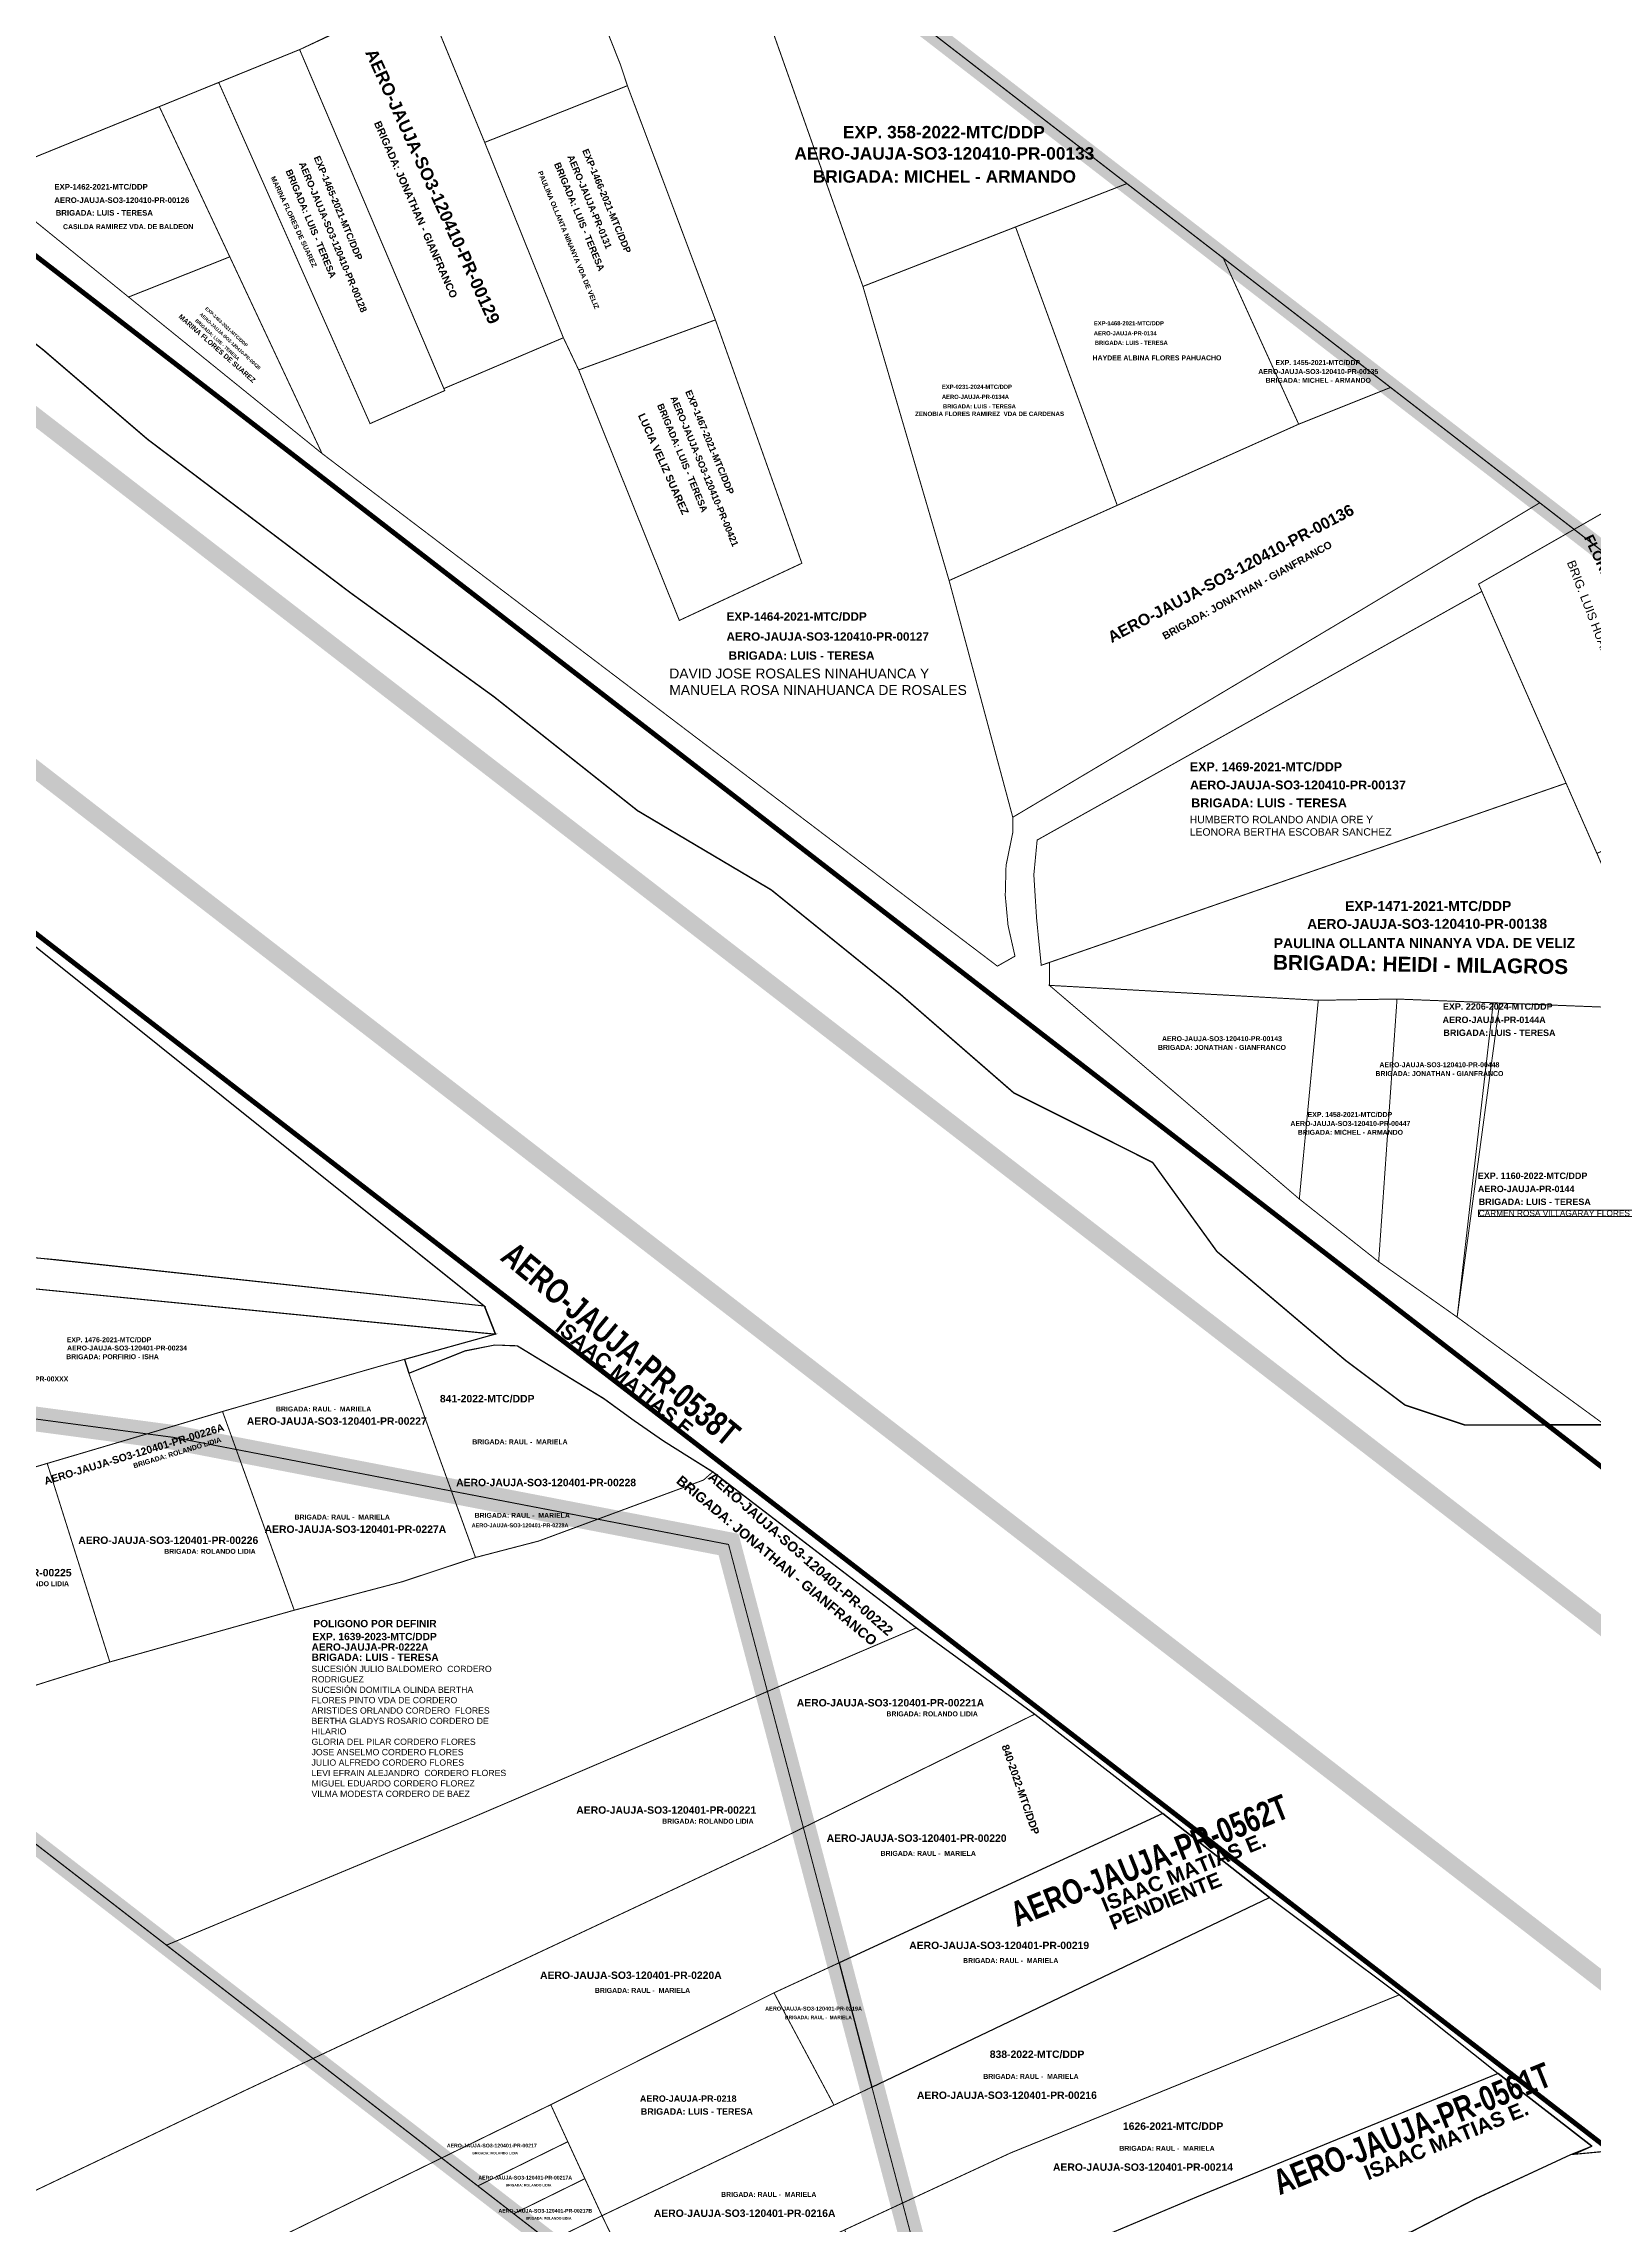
# Model space of a CAD drawing. Header units: metres. Extents: x 91 to 896469, y 125 to 17394210.
# Drawn here: x 448745.7 to 449058.6, y 8696782.9 to 8697223 of the extents above; entities that cross this region are included whole.
import ezdxf
from ezdxf.enums import TextEntityAlignment as Align

# ---------------------------------------------------------------- set-up
doc = ezdxf.new("R2010")
doc.units = ezdxf.units.M
doc.header["$MEASUREMENT"] = 0
doc.linetypes.add('DASHDOT2', pattern=[0.5, 0.25, -0.125, 0, -0.125])
for name, color, linetype, lineweight, true_color in [('AJ_BASE_SUNARP', 7, 'Continuous', 9, 0xc0fcce), ('Comunidad Campesina SUNARP', 7, 'Continuous', 9, 0xe39e00), ('PREDIO DEFINIDO ( EN PROCESO)', 7, 'Continuous', 30, 0xe0e000), ('PREDIOS NANCY B', 7, 'Continuous', 9, 0xcd8966)]:
    doc.layers.add(name, color=color, linetype=linetype, lineweight=lineweight, true_color=true_color)
for name, color, linetype in [('BASE DE DATOS JAUJA', 7, 'Continuous'), ('CODIGO', 7, 'Continuous'), ('EXPEDIENTE', 150, 'Continuous'), ('EXPEDIENTES', 5, 'Continuous'), ('ortofoto 2025', 7, 'Continuous'), ('PREDIOS CELIA E.T.', 200, 'Continuous'), ('SUJETO PASIVO', 4, 'Continuous')]:
    doc.layers.add(name, color=color, linetype=linetype)
for name, color, linetype, lineweight in [('CBC-INTEREST-JAUJA', 150, 'Continuous', 30), ('PMD 2024', 1, 'Continuous', 5), ('PREDIO ADQUIRIDO ( CON RM)', 3, 'Continuous', 30)]:
    doc.layers.add(name, color=color, linetype=linetype, lineweight=lineweight)
doc.styles.add('SANSSERIFBOLD', font='sasb____.pfb')
doc.styles.get("Standard").update_dxf_attribs({"font": 'arial.ttf'})

msp = doc.modelspace()

# ---------------------------------------------------------------- linework, layer by layer
at = {"color": 4, "linetype": 'DASHDOT2', "ltscale": 50}
msp.add_lwpolyline([(448383.74, 8697458.74), (448616.42, 8697278.9), (449049.33, 8696944.23), (449199.74, 8696827.82), (449241.48, 8696795.63), (449336.41, 8696722.26), (449417.35, 8696659.7), (449601.54, 8696517.35), (449638.34, 8696488.83), (449574.28, 8696405.79), (449572.18, 8696403.29), (449568.48, 8696405.71), (449391.99, 8696542.95), (449322.3, 8696596.67), (449255.67, 8696648.15), (449207, 8696685.63), (449062.1, 8696797.73), (448715.69, 8697065.38), (448715.69, 8697065.38), (448715.69, 8697065.38), (448715.69, 8697065.38), (448619.39, 8697139.07), (448573.83, 8697174.38), (448521.7, 8697214.96)], dxfattribs=at)
at = {"color": 30, "lineweight": 0, "const_width": 5}
msp.add_lwpolyline([(445954.14, 8695540.14), (446226.35, 8696553.13), (446260.12, 8696690.92), (446353.33, 8696744.96), (446491.12, 8696769.27), (446615.4, 8696804.4), (446647.83, 8696813.01), (446368.19, 8697143.3), (447401.14, 8697256.26), (447507.41, 8697243.65), (447682.13, 8697175.21), (448310.74, 8696905.03), (448335.51, 8696894.44), (448692.15, 8696945.78), (448731.32, 8696947.13), (448771.85, 8696941.73), (448883.97, 8696920.11), (449096.07, 8696117.68)], dxfattribs=at)
at = {"color": 6}
msp.add_lwpolyline([(449063.6, 8696944.23), (449049.33, 8696944.23), (449049.33, 8696944.23), (449199.74, 8696827.82)], dxfattribs=at)
at = {"layer": 'AJ_BASE_SUNARP', "color": 1, "ltscale": 15, "const_width": 3.5}
msp.add_lwpolyline([(447815.43, 8697794.15), (447835.61, 8697807.17), (447844.59, 8697812.97), (447866.46, 8697827.08), (448248.57, 8697530.27), (449605.93, 8696482.47), (449575.02, 8696440.75), (449572, 8696436.67), (448558.87, 8697219.65), (448363.27, 8697370.8)], close=True, dxfattribs=at)
at = {"layer": 'CBC-INTEREST-JAUJA', "color": 150}
for points in [[(448715.69, 8697065.38), (448716.24, 8697063.04), (448834.71, 8696968.23), (448836.88, 8696962.57), (448818.52, 8696957.47), (448819.41, 8696954.67), (448830.77, 8696959.21), (448836.79, 8696960.37), (448841.35, 8696960.22), (448858.81, 8696949.59), (448864.9, 8696945.14), (448870.81, 8696941.03), (448880.82, 8696934.79), (448921.95, 8696903.29), (448945.8, 8696885.85), (448971.66, 8696865.81), (448993.22, 8696848.82), (449019.46, 8696829.22), (449039.4, 8696813.33), (449058.31, 8696798.68), (449054.73, 8696797.03), (449062.1, 8696797.73), (448715.69, 8697065.38)], [(448971.66, 8696865.81), (448906.29, 8696835.67), (448912.92, 8696810.58), (448993.22, 8696848.82)], [(449006.54, 8696774.66), (449021.5, 8696781.35), (449021.5, 8696781.3), (449021.52, 8696781.24), (449034.91, 8696788.11), (449054.06, 8696796.97), (449058.31, 8696798.68), (449039.4, 8696813.33), (448978.46, 8696788.37), (448924.76, 8696765.79), (448924.79, 8696765.68), (448931.87, 8696738.91), (448938.25, 8696742.32), (448960.88, 8696752.58), (448981.58, 8696762.84)]]:
    msp.add_lwpolyline(points, close=True, dxfattribs=at)
for points in [[(448732.37, 8696972.84), (448836.88, 8696962.57), (448834.71, 8696968.23), (448748.13, 8696977.54), (448734.5, 8696978.75)], [(449039.4, 8696813.33), (448978.46, 8696788.37), (448924.76, 8696765.79), (448924.76, 8696765.79), (448931.87, 8696738.91), (448938.25, 8696742.32), (448960.88, 8696752.58), (448981.58, 8696762.84), (449006.54, 8696774.66), (449021.5, 8696781.35), (449021.5, 8696781.3), (449021.52, 8696781.24), (449034.91, 8696788.11), (449054.06, 8696796.97), (449054.73, 8696797.03), (449058.31, 8696798.68), (449039.4, 8696813.33)]]:
    msp.add_lwpolyline(points, dxfattribs=at)
at = {"layer": 'Comunidad Campesina SUNARP', "color": 242, "const_width": 0.3}
msp.add_lwpolyline([(449328.6, 8696898.23), (449290.6, 8696877.23), (449258.6, 8696886.23), (449214.6, 8696899.23), (449171.6, 8696910.23), (449127.6, 8696922.23), (449090.6, 8696932.23), (449063.6, 8696944.23), (449032.6, 8696944.23), (449020.6, 8696948.23), (449008.6, 8696957.23), (448982.6, 8696979.23), (448969.6, 8696997.23), (448941.6, 8697011.23), (448918.6, 8697031.23), (448892.6, 8697052.23), (448865.6, 8697068.22), (448836.6, 8697091.22), (448807.6, 8697112.22), (448766.6, 8697143.22), (448745.6, 8697161.22), (448713.6, 8697186.22), (448680.6, 8697211.22), (448649.6, 8697236.22)], dxfattribs=at)
at = {"layer": 'ortofoto 2025', "color": 30, "const_width": 1}
msp.add_lwpolyline([(448383.74, 8697458.74), (448616.42, 8697278.9), (449049.33, 8696944.23), (449199.74, 8696827.82), (449241.48, 8696795.63), (449336.41, 8696722.26), (449417.35, 8696659.7), (449601.54, 8696517.35), (449638.34, 8696488.83), (449574.28, 8696405.79), (449572.18, 8696403.29), (449568.48, 8696405.71), (449391.99, 8696542.95), (449322.3, 8696596.67), (449255.67, 8696648.15), (449207, 8696685.63), (449062.1, 8696797.73), (448715.69, 8697065.38), (448619.39, 8697139.07), (448573.83, 8697174.38), (448521.7, 8697214.96)], dxfattribs=at)
at = {"layer": 'PMD 2024', "color": 4, "linetype": 'Continuous', "lineweight": 35, "ltscale": 20, "const_width": 0.25}
msp.add_lwpolyline([(446623.18, 8698528.1), (446620.36, 8698536.51), (446610.4, 8698557.69), (446651.66, 8698611.07), (446576.59, 8698669.1), (446689.93, 8698815.74), (446740.57, 8698776.6), (446806.82, 8698862.32), (449771.2, 8696571.26), (449775.99, 8696557.79), (449674.35, 8696425.76), (449839.54, 8696298.09), (449196.34, 8696510.01), (448340.95, 8697171.27), (448216.44, 8697007.84), (447797.34, 8697331.75), (447784.54, 8697358.86), (447883.43, 8697486.8), (447076.22, 8698110.71), (446956.09, 8698218.6), (446730.51, 8698426.22), (446623.18, 8698528.1)], dxfattribs=at)
at = {"layer": 'PREDIO ADQUIRIDO ( CON RM)', "lineweight": 0, "const_width": 0.2}
for points in [[(448795.47, 8697297.63), (448822.57, 8697233.79), (448822.17, 8697233.6), (448834.73, 8697203.11), (448863.55, 8697214.55), (448862.13, 8697218.83), (448830.74, 8697298.11), (448825.97, 8697310.15), (448818.89, 8697307.26), (448805.16, 8697301.67), (448795.47, 8697297.63)], [(448686.39, 8697250.47), (448696.07, 8697224.49), (448733.29, 8697195.82), (448797.48, 8697221.89), (448822.57, 8697233.79), (448795.47, 8697297.63), (448763.72, 8697284.29), (448756.64, 8697281.53), (448721.55, 8697265.77), (448686.39, 8697250.47)], [(448886.74, 8697242.92), (448911.11, 8697174.04), (448928.51, 8697114.67), (448941.37, 8697066.89), (448941.37, 8697066.89), (448941.35, 8697063.71), (448940.01, 8697057.16), (448939.85, 8697051.11), (448940.41, 8697045.05), (448941.81, 8697038.85), (448938.26, 8697036.84), (448801.88, 8697140.32), (448801.88, 8697140.32), (448769.03, 8697210.33), (448781.02, 8697215.21), (448811.58, 8697146.35), (448826.66, 8697153.01), (448826.48, 8697153.42), (448850.62, 8697163.68), (448853.71, 8697157.18), (448874.03, 8697106.62), (448874.03, 8697106.62), (448898.78, 8697118.16), (448881.32, 8697167.28), (448863.55, 8697214.55), (448862.13, 8697218.83), (448857.24, 8697231.19)], [(448668.64, 8697238.53), (449049.33, 8696944.23), (449060.95, 8696944.23), (449031.1, 8696966), (449015.25, 8696977.18), (448999.23, 8696989.84), (448948.77, 8697032.96), (448948.77, 8697037.59), (448947.11, 8697037.01), (448946.18, 8697046.39), (448945.62, 8697055.27), (448946.29, 8697062.29), (449036.08, 8697112.48), (449035.43, 8697113.96), (449054.72, 8697125), (449047.78, 8697130.36), (449012.87, 8697109.42), (448941.37, 8697066.89), (448941.35, 8697063.71), (448940.01, 8697057.16), (448939.85, 8697051.11), (448940.41, 8697045.05), (448941.81, 8697038.85), (448938.26, 8697036.84), (448801.88, 8697140.32), (448762.82, 8697171.9), (448733.29, 8697195.82)], [(448712.55, 8696973.68), (448720.44, 8696946.75), (448731.32, 8696947.13), (448766.55, 8696942.43), (448782.38, 8696947.12), (448813.18, 8696955.99), (448836.88, 8696962.57), (448732.37, 8696972.84), (448712.55, 8696973.68)], [(448919.11, 8696787.18), (448919.11, 8696787.18), (448924.76, 8696765.79), (448978.46, 8696788.37), (449039.4, 8696813.33), (449019.46, 8696829.22), (448940.9, 8696797.28), (448919.11, 8696787.18)]]:
    msp.add_lwpolyline(points, dxfattribs=at)
for points in [[(448880.93, 8697259.31), (448964.41, 8697194.8), (448911.11, 8697174.04)], [(448797.36, 8697221.84), (448822.26, 8697233.4), (448834.82, 8697202.89), (448850.62, 8697163.68), (448826.48, 8697153.42)], [(448781.02, 8697215.21), (448781.02, 8697215.21), (448781.02, 8697215.21), (448797.36, 8697221.84), (448826.66, 8697153.01), (448811.58, 8697146.35)], [(448834.73, 8697203.11), (448863.55, 8697214.55), (448881.32, 8697167.28), (448853.71, 8697157.18), (448850.62, 8697163.68), (448834.73, 8697203.11)], [(448733.29, 8697195.82), (448769.03, 8697210.33), (448783.26, 8697180.01), (448762.82, 8697171.9)], [(448983.87, 8697179.76), (448964.41, 8697194.8), (448941.93, 8697186.04), (448962.46, 8697129.85), (448999.1, 8697146.23)], [(448941.93, 8697186.04), (448911.11, 8697174.04), (448928.51, 8697114.67), (448962.46, 8697129.85)], [(448983.87, 8697179.76), (449017.65, 8697153.65), (448999.1, 8697146.23)], [(448853.71, 8697157.18), (448881.32, 8697167.28), (448898.78, 8697118.16), (448874.03, 8697106.62)], [(448928.51, 8697114.67), (448941.37, 8697066.89), (449012.87, 8697109.42), (449047.78, 8697130.36), (449017.65, 8697153.65), (448999.1, 8697146.23)], [(449035.43, 8697113.96), (449078.68, 8697138.71), (449116.96, 8697084.93), (449059.32, 8697059.6)], [(448946.29, 8697062.29), (449036.08, 8697112.48), (449053.09, 8697073.77), (448947.11, 8697037.01), (448946.18, 8697046.39), (448945.62, 8697055.27)], [(448948.77, 8697037.59), (449053.09, 8697073.77), (449070.54, 8697034.07), (449073.18, 8697028.08), (449018.96, 8697030.2), (449003.06, 8697029.95), (448948.77, 8697032.96)], [(448716.24, 8697063.04), (448834.71, 8696968.23), (448732.95, 8696979.17)], [(448716.24, 8697063.04), (448834.71, 8696968.23), (448732.95, 8696979.17)], [(448948.77, 8697032.96), (449003.06, 8697029.95), (449003.06, 8697029.95), (448999.23, 8696989.84), (448948.77, 8697032.96)], [(449003.06, 8697029.95), (449018.96, 8697030.2), (449015.25, 8696977.18), (448999.23, 8696989.84)], [(449031.1, 8696966), (449015.25, 8696977.18), (449018.96, 8697030.2), (449038.39, 8697029.44), (449031.1, 8696966)], [(449039.68, 8697029.39), (449038.39, 8697029.44), (449031.1, 8696966)], [(449038.39, 8697029.44), (449039.68, 8697029.39), (449031.1, 8696966)], [(449039.68, 8697029.39), (449073.18, 8697028.08), (449064.51, 8696973), (449060.95, 8696944.23), (449031.1, 8696966)], [(449035.44, 8696987.57), (449066.8, 8696987.57), (449073.18, 8697028.08), (449100.82, 8697023.22), (449117.86, 8697020.31), (449119.18, 8697020.09), (449098.85, 8696930), (449097.55, 8696930.35), (449090.6, 8696932.23), (449063.6, 8696944.23), (449060.95, 8696944.23), (449064.51, 8696973), (449066.61, 8696986.33), (449035.44, 8696986.33)], [(448819.41, 8696954.67), (448818.52, 8696957.47), (448813.18, 8696955.99), (448782.38, 8696947.12), (448781.79, 8696946.94), (448796.27, 8696906.84), (448818.09, 8696912.59), (448832.87, 8696917.48)], [(448819.41, 8696954.67), (448818.52, 8696957.47), (448813.18, 8696955.99), (448782.38, 8696947.12), (448781.79, 8696946.94), (448784.56, 8696939.28), (448828.01, 8696930.9)], [(448841.35, 8696960.22), (448836.79, 8696960.37), (448830.77, 8696959.21), (448819.41, 8696954.67), (448832.87, 8696917.48), (448845.64, 8696920.8), (448878.92, 8696933.11), (448880.82, 8696934.79), (448870.81, 8696941.03), (448864.9, 8696945.14), (448858.81, 8696949.59)], [(448864.9, 8696945.14), (448858.81, 8696949.59), (448841.35, 8696960.22), (448836.79, 8696960.37), (448830.77, 8696959.21), (448819.41, 8696954.67), (448828.01, 8696930.9), (448857.55, 8696925.21), (448878.92, 8696933.11), (448880.82, 8696934.79), (448870.81, 8696941.03)], [(448766.55, 8696942.43), (448731.32, 8696947.13), (448720.44, 8696946.75), (448725.28, 8696930.22)], [(448766.55, 8696942.43), (448771.85, 8696941.73), (448784.56, 8696939.28), (448781.79, 8696946.94)], [(448746.39, 8696936.47), (448759.03, 8696896.39), (448796.27, 8696906.84), (448784.56, 8696939.28), (448771.85, 8696941.73), (448766.55, 8696942.43)], [(448746.39, 8696936.47), (448759.03, 8696896.39), (448796.27, 8696906.84), (448784.56, 8696939.28), (448771.85, 8696941.73), (448766.55, 8696942.43)], [(448828.01, 8696930.9), (448784.56, 8696939.28), (448796.27, 8696906.84), (448818.09, 8696912.59), (448832.87, 8696917.48)], [(448712.8, 8696927.27), (448726.15, 8696886.07), (448759.03, 8696896.39), (448746.39, 8696936.47), (448725.28, 8696930.22)], [(448921.95, 8696903.29), (448902.84, 8696917.92), (448880.82, 8696934.79), (448878.92, 8696933.11), (448857.55, 8696925.21), (448883.97, 8696920.11), (448891.82, 8696890.43)], [(448845.64, 8696920.8), (448857.55, 8696925.21), (448828.01, 8696930.9), (448832.87, 8696917.48)], [(448831.14, 8696864.52), (448891.82, 8696890.43), (448883.97, 8696920.11), (448857.55, 8696925.21), (448845.64, 8696920.8), (448832.87, 8696917.48), (448818.09, 8696912.59), (448796.27, 8696906.84), (448759.03, 8696896.39), (448726.15, 8696886.07), (448714.58, 8696882.43), (448770.47, 8696839.23)], [(448891.82, 8696890.43), (448899.08, 8696862.96), (448945.8, 8696885.85), (448921.95, 8696903.29)], [(448770.47, 8696839.23), (448800.07, 8696816.35), (448891.63, 8696859.3), (448899.08, 8696862.96), (448891.82, 8696890.43), (448831.14, 8696864.52)], [(448679.63, 8696759), (448786.48, 8696809.97), (448891.63, 8696859.3), (448945.8, 8696885.85), (448971.66, 8696865.81), (448893.15, 8696829.61), (448848.07, 8696807.03), (448714.32, 8696741.71)], [(448971.66, 8696865.81), (448945.8, 8696885.85), (448899.08, 8696862.96), (448906.29, 8696835.67)], [(448893.15, 8696829.61), (448906.29, 8696835.67), (448899.08, 8696862.96), (448891.63, 8696859.3), (448800.07, 8696816.35), (448826.04, 8696796.27), (448848.07, 8696807.03)], [(449019.46, 8696829.22), (448993.22, 8696848.82), (448912.92, 8696810.58), (448919.11, 8696787.18), (448940.9, 8696797.28)], [(448906.29, 8696835.67), (448893.15, 8696829.61), (448905.26, 8696806.93), (448912.92, 8696810.58)], [(448848.07, 8696807.03), (448893.15, 8696829.61), (448905.26, 8696806.93), (448858.41, 8696784.62), (448854.96, 8696792.09), (448851.51, 8696799.56)], [(448826.04, 8696796.27), (448833.34, 8696790.63), (448851.51, 8696799.56), (448848.07, 8696807.03)], [(448912.92, 8696810.58), (448906.37, 8696807.46), (448858.41, 8696784.62), (448868.8, 8696763.29), (448907.43, 8696781.77), (448919.11, 8696787.18)], [(448833.34, 8696790.63), (448840.59, 8696785.03), (448854.96, 8696792.09), (448851.51, 8696799.56)], [(449021.52, 8696781.24), (449034.91, 8696788.11), (449054.06, 8696796.97), (449063.9, 8696797.91), (449069.33, 8696796.82), (449073.12, 8696794.41), (449096.61, 8696775.98), (449109.32, 8696765.64), (449089.55, 8696756.7), (449068.78, 8696747.6), (449046.72, 8696737.27), (449043.05, 8696736.25), (449037.15, 8696749.7), (449028.7, 8696765.95)], [(448858.41, 8696784.62), (448854.96, 8696792.09), (448840.59, 8696785.03), (448847.83, 8696779.42)], [(448858.41, 8696784.62), (448847.83, 8696779.42), (448868.74, 8696763.26), (448868.8, 8696763.29)], [(448907.43, 8696781.77), (448919.11, 8696787.18), (448924.79, 8696765.68), (448914.77, 8696761.44)]]:
    msp.add_lwpolyline(points, close=True, dxfattribs=at)
at = {"layer": 'PREDIO ADQUIRIDO ( CON RM)', "lineweight": 0, "const_width": 0.2, "elevation": 5}
msp.add_lwpolyline([(448762.82, 8697171.9), (448783.26, 8697180.01), (448801.88, 8697140.32)], close=True, dxfattribs=at)
at = {"layer": 'PREDIO DEFINIDO ( EN PROCESO)', "lineweight": 0, "const_width": 4}
msp.add_lwpolyline([(448365.95, 8697151.95), (449196.34, 8696510.01), (449839.54, 8696298.09), (449674.35, 8696425.76), (449775.99, 8696557.79), (449771.2, 8696571.26), (446806.82, 8698862.32)], dxfattribs=at)

# ---------------------------------------------------------------- texts
at = {"layer": 'BASE DE DATOS JAUJA', "color": 1, "lineweight": 20, "insert": (448960.25, 8697104.06), "char_height": 2.3, "width": 21.2173, "attachment_point": 1, "rotation": 28, "style": 'SANSSERIFBOLD'}
msp.add_mtext('AERO-JAUJA-SO3-120410-PR-00136', dxfattribs=at)
at = {"layer": 'CBC-INTEREST-JAUJA', "style": 'SANSSERIFBOLD', "width": 0.75}
for s, rotation, p in [('AERO-JAUJA-PR-0538T', 320.3469, (448837.65, 8696977.7)), ('AERO-JAUJA-PR-0562T', 21.9674, (448942.21, 8696842.85)), ('AERO-JAUJA-PR-0561T', 21.9674, (448995.24, 8696788.74))]:
    msp.add_text(s, height=5, rotation=rotation, dxfattribs=at).set_placement(p)
at = {"layer": 'CBC-INTEREST-JAUJA', "style": 'SANSSERIFBOLD'}
for s, rotation, p in [('ISAAC MATIAS E. ', 320.6696, (448848.77, 8696963.42)), ('ISAAC MATIAS E. ', 22.2901, (448960.06, 8696845.84)), ('PENDIENTE', 22.2901, (448961.66, 8696842.22)), ('ISAAC MATIAS E. ', 22.2901, (449013.08, 8696791.73))]:
    msp.add_text(s, height=3, rotation=rotation, dxfattribs=at).set_placement(p)
at = {"layer": 'CODIGO', "color": 1, "lineweight": 20, "style": 'SANSSERIFBOLD'}
msp.add_text('AERO-JAUJA-SO3-120410-PR-00129', height=2.5, rotation=294.4936, dxfattribs=at).set_placement((448823.1, 8697193.72), align=Align.CENTER)
at = {"layer": 'CODIGO', "color": 6, "linetype": 'Continuous', "lineweight": 20, "style": 'SANSSERIFBOLD'}
for s, height, rotation, p in [('BRIGADA: JONATHAN - GIANFRANCO', 1.5, 293.6919, (448820.12, 8697189.26)), ('BRIGADA: JONATHAN - GIANFRANCO', 1.5, 28.9797, (448989.05, 8697112.07)), ('BRIGADA: HEIDI - MILAGROS', 3, 359.1283, (449023.69, 8697035.68)), ('BRIGADA: JONATHAN - GIANFRANCO', 2, 320.1016, (448893.08, 8696916.1))]:
    msp.add_text(s, height=height, rotation=rotation, dxfattribs=at).set_placement(p, align=Align.CENTER)
at = {"layer": 'CODIGO', "lineweight": 20, "style": 'SANSSERIFBOLD'}
for s, height, rotation, p in [('AERO-JAUJA-SO3-120410-PR-00128', 1.35, 292.6311, (448797.19, 8697198.83)), ('AERO-JAUJA-PR-0131', 1.35, 292.6311, (448851.4, 8697200.24)), ('AERO-JAUJA-SO3-120410-PR-00420', 0.675, 317.1491, (448777.11, 8697168.3)), ('AERO-JAUJA-SO3-120410-PR-00421', 1.35, 292.6311, (448872.21, 8697151.56))]:
    msp.add_text(s, height=height, rotation=rotation, dxfattribs=at).set_placement(p)
at = {"layer": 'CODIGO', "color": 6, "linetype": 'Continuous', "lineweight": 20, "style": 'SANSSERIFBOLD'}
for height, rotation, p in [(1.35, 292.6311, (448848.7, 8697198.74)), (1.35, 292.6311, (448794.49, 8697197.33)), (0.675, 317.1491, (448776.19, 8697167.05)), (1.35, 292.6311, (448869.51, 8697150.06))]:
    msp.add_text('BRIGADA: LUIS - TERESA', height=height, rotation=rotation, dxfattribs=at).set_placement(p)
at = {"layer": 'CODIGO', "color": 1, "lineweight": 0, "style": 'SANSSERIFBOLD'}
for s, height, p in [('AERO-JAUJA-SO3-120410-PR-00133', 2.5, (448927.55, 8697199.64)), ('AERO-JAUJA-SO3-120410-PR-00135', 1, (449003.05, 8697156.36)), ('AERO-JAUJA-SO3-120410-PR-00143', 1, (448983.61, 8697021.7)), ('AERO-JAUJA-SO3-120410-PR-00448', 1, (449027.52, 8697016.44)), ('AERO-JAUJA-SO3-120410-PR-00447', 1, (449009.54, 8697004.58))]:
    msp.add_text(s, height=height, dxfattribs=at).set_placement(p, align=Align.CENTER)
at = {"layer": 'CODIGO', "color": 6, "linetype": 'Continuous', "lineweight": 0, "style": 'SANSSERIFBOLD'}
for s, height, p in [('BRIGADA: MICHEL - ARMANDO', 2.5, (448927.55, 8697194.98)), ('BRIGADA: MICHEL - ARMANDO', 1, (449003.05, 8697154.58)), ('BRIGADA: JONATHAN - GIANFRANCO', 1, (448983.61, 8697019.93)), ('BRIGADA: JONATHAN - GIANFRANCO', 1, (449027.52, 8697014.66)), ('BRIGADA: MICHEL - ARMANDO', 1, (449009.54, 8697002.8)), ('BRIGADA: RAUL -  MARIELA', 1, (448802.2, 8696946.95)), ('BRIGADA: RAUL -  MARIELA', 1, (448841.85, 8696940.32)), ('BRIGADA: RAUL -  MARIELA', 1, (448805.96, 8696925.13)), ('BRIGADA: RAUL -  MARIELA', 1, (448842.31, 8696925.49)), ('BRIGADA: ROLANDO LIDIA', 1, (448779.25, 8696918.22)), ('BRIGADA: ROLANDO LIDIA', 1, (448741.55, 8696911.68)), ('BRIGADA: ROLANDO LIDIA', 1, (448925.08, 8696885.42)), ('BRIGADA: ROLANDO LIDIA', 1, (448879.8, 8696863.75)), ('BRIGADA: RAUL -  MARIELA', 1, (448924.29, 8696857.26)), ('BRIGADA: RAUL -  MARIELA', 1, (448940.95, 8696835.62)), ('BRIGADA: RAUL -  MARIELA', 1, (448866.59, 8696829.59)), ('BRIGADA: RAUL -  MARIELA', 0.7, (448902.12, 8696824.29)), ('BRIGADA: RAUL -  MARIELA', 1, (448945.04, 8696812.23)), ('BRIGADA: RAUL -  MARIELA', 1, (448972.51, 8696797.72)), ('BRIGADA: ROLANDO LIDIA', 0.5, (448836.84, 8696797)), ('BRIGADA: ROLANDO LIDIA', 0.5, (448843.58, 8696790.53)), ('BRIGADA: RAUL -  MARIELA', 1, (448892.08, 8696788.41)), ('BRIGADA: ROLANDO LIDIA', 0.5, (448847.64, 8696783.84))]:
    msp.add_text(s, height=height, dxfattribs=at).set_placement(p, align=Align.CENTER)
at = {"layer": 'CODIGO', "lineweight": 20, "style": 'SANSSERIFBOLD'}
for s, height, p in [('AERO-JAUJA-SO3-120410-PR-00126', 1.125, (448747.82, 8697190.89)), ('AERO-JAUJA-PR-0134', 0.8437, (448957.72, 8697164.16)), ('AERO-JAUJA-PR-0134A', 0.8437, (448927.05, 8697151.33)), ('AERO-JAUJA-SO3-120410-PR-00127', 1.6875, (448883.56, 8697102.53)), ('AERO-JAUJA-SO3-120410-PR-00137', 1.8, (448977.15, 8697072.51)), ('AERO-JAUJA-PR-0144A', 1.296, (449028.16, 8697025.35)), ('AERO-JAUJA-PR-0144', 1.296, (449035.28, 8696991.23)), ('AERO-JAUJA-SO3-120401-PR-00234', 1, (448750.4, 8696959.26)), ('AERO-JAUJA-PR-0222A', 1.47, (448799.76, 8696898.67)), ('AERO-JAUJA-PR-0218', 1.296, (448866.07, 8696807.61))]:
    msp.add_text(s, height=height, dxfattribs=at).set_placement(p)
at = {"layer": 'CODIGO', "color": 6, "linetype": 'Continuous', "lineweight": 20, "style": 'SANSSERIFBOLD'}
for s, height, p in [('BRIGADA: LUIS - TERESA', 1.125, (448748.1, 8697188.33)), ('BRIGADA: LUIS - TERESA', 0.8437, (448957.93, 8697162.24)), ('BRIGADA: LUIS - TERESA', 0.8437, (448927.26, 8697149.41)), ('BRIGADA: LUIS - TERESA', 1.6875, (448883.99, 8697098.69)), ('BRIGADA: LUIS - TERESA', 1.8, (448977.4, 8697068.89)), ('BRIGADA: LUIS - TERESA', 1.296, (449028.33, 8697022.75)), ('BRIGADA: LUIS - TERESA', 1.296, (449035.46, 8696988.63)), ('BRIGADA: PORFIRIO - ISHA', 1, (448750.22, 8696957.51)), ('BRIGADA: LUIS - TERESA', 1.47, (448799.77, 8696896.6)), ('BRIGADA: LUIS - TERESA', 1.296, (448866.25, 8696805.01))]:
    msp.add_text(s, height=height, dxfattribs=at).set_placement(p)
at = {"layer": 'CODIGO', "color": 1, "lineweight": 20, "style": 'SANSSERIFBOLD'}
msp.add_text('AERO-JAUJA-SO3-120401-PR-00XXX', height=1, dxfattribs=at).set_placement((448725.96, 8696953.03))
at = {"layer": 'CODIGO', "color": 1, "linetype": 'Continuous', "lineweight": 0, "style": 'SANSSERIFBOLD'}
msp.add_text('AERO-JAUJA-SO3-120401-PR-00226A', height=1.5, rotation=16.8382, dxfattribs=at).set_placement((448764.15, 8696937.63), align=Align.CENTER)
for s, height, p in [('AERO-JAUJA-SO3-120401-PR-00227', 1.5, (448804.86, 8696944.26)), ('AERO-JAUJA-SO3-120401-PR-00228', 1.5, (448847.13, 8696931.86)), ('AERO-JAUJA-SO3-120401-PR-00226', 1.5, (448770.84, 8696920.21)), ('AERO-JAUJA-SO3-120401-PR-0227A', 1.5, (448808.62, 8696922.44)), ('AERO-JAUJA-SO3-120401-PR-0228A', 0.8, (448841.87, 8696923.57)), ('AERO-JAUJA-SO3-120401-PR-00225', 1.5, (448733.14, 8696913.67)), ('AERO-JAUJA-SO3-120401-PR-00221A', 1.5, (448916.67, 8696887.41)), ('AERO-JAUJA-SO3-120401-PR-00221', 1.5, (448871.39, 8696865.75)), ('AERO-JAUJA-SO3-120401-PR-00220', 1.5, (448921.95, 8696860.08)), ('AERO-JAUJA-SO3-120401-PR-00219', 1.5, (448938.62, 8696838.44)), ('AERO-JAUJA-SO3-120401-PR-0220A', 1.5, (448864.25, 8696832.41)), ('AERO-JAUJA-SO3-120401-PR-0219A', 0.8, (448901.14, 8696826.02)), ('AERO-JAUJA-SO3-120401-PR-00216', 1.5, (448940.18, 8696808.19)), ('AERO-JAUJA-SO3-120401-PR-00217', 0.75, (448836.17, 8696798.4)), ('AERO-JAUJA-SO3-120401-PR-00214', 1.5, (448967.65, 8696793.68)), ('AERO-JAUJA-SO3-120401-PR-00217A', 0.75, (448842.91, 8696791.92)), ('AERO-JAUJA-SO3-120401-PR-00217B', 0.75, (448846.97, 8696785.24)), ('AERO-JAUJA-SO3-120401-PR-0216A', 1.5, (448887.22, 8696784.37))]:
    msp.add_text(s, height=height, dxfattribs=at).set_placement(p, align=Align.CENTER)
at = {"layer": 'CODIGO', "color": 6, "linetype": 'Continuous', "lineweight": 0, "style": 'SANSSERIFBOLD'}
msp.add_text('BRIGADA: ROLANDO LIDIA', height=1, rotation=16.8382, dxfattribs=at).set_placement((448772.78, 8696938.16), align=Align.CENTER)
at = {"layer": 'CODIGO', "color": 1, "lineweight": 20, "style": 'SANSSERIFBOLD'}
msp.add_text('AERO-JAUJA-SO3-120401-PR-00222', height=2, rotation=318.7751, dxfattribs=at).set_placement((448879.68, 8696933.45))
at = {"layer": 'EXPEDIENTE', "lineweight": 0, "style": 'SANSSERIFBOLD'}
for s, height, p in [('EXP. 358-2022-MTC/DDP', 2.5, (448927.45, 8697203.93)), ('EXP. 1455-2021-MTC/DDP', 1, (449002.95, 8697158.17)), ('EXP. 1458-2021-MTC/DDP', 1, (449009.44, 8697006.39))]:
    msp.add_text(s, height=height, dxfattribs=at).set_placement(p, align=Align.CENTER)
at = {"layer": 'EXPEDIENTE', "color": 3, "linetype": 'Continuous', "lineweight": 20, "style": 'SANSSERIFBOLD'}
for s, height, rotation, p in [('EXP-1465-2021-MTC/DDP', 1.35, 292.6311, (448800.18, 8697200.06)), ('EXP-1466-2021-MTC/DDP', 1.35, 292.6311, (448854.39, 8697201.47)), ('EXP-1463-2021-MTC/DDP', 0.675, 317.1491, (448778.21, 8697169.47)), ('EXP-1467-2021-MTC/DDP', 1.35, 292.6311, (448875.19, 8697152.79))]:
    msp.add_text(s, height=height, rotation=rotation, dxfattribs=at).set_placement(p)
for s, height, p in [('EXP-1462-2021-MTC/DDP', 1.125, (448747.83, 8697193.58)), ('EXP-1468-2021-MTC/DDP', 0.8437, (448957.73, 8697166.18)), ('EXP-0231-2024-MTC/DDP', 0.8437, (448927.06, 8697153.35)), ('EXP-1464-2021-MTC/DDP', 1.6875, (448883.58, 8697106.57)), ('EXP. 1469-2021-MTC/DDP', 1.8, (448977.12, 8697076.19)), ('EXP. 2206-2024-MTC/DDP', 1.296, (449028.23, 8697028.05)), ('EXP. 1160-2022-MTC/DDP', 1.296, (449035.26, 8696993.88))]:
    msp.add_text(s, height=height, dxfattribs=at).set_placement(p)
at = {"layer": 'EXPEDIENTE', "linetype": 'Continuous', "lineweight": 20, "style": 'SANSSERIFBOLD'}
msp.add_text('EXP. 1476-2021-MTC/DDP', height=1, dxfattribs=at).set_placement((448750.33, 8696960.93))
at = {"layer": 'EXPEDIENTE', "color": 1, "lineweight": 20, "style": 'SANSSERIFBOLD'}
msp.add_text('POLIGONO POR DEFINIR', height=1.47, dxfattribs=at).set_placement((448800.14, 8696903.41))
at = {"layer": 'EXPEDIENTE', "color": 3, "lineweight": 20, "style": 'SANSSERIFBOLD'}
msp.add_text('EXP. 1639-2023-MTC/DDP', height=1.47, dxfattribs=at).set_placement((448799.94, 8696900.79))
at = {"layer": 'EXPEDIENTES', "color": 5, "style": 'SANSSERIFBOLD'}
for s, p in [('841-2022-MTC/DDP', (448835.24, 8696948.79)), ('838-2022-MTC/DDP', (448946.27, 8696816.46)), ('1626-2021-MTC/DDP', (448973.74, 8696801.95))]:
    msp.add_text(s, height=1.5, dxfattribs=at).set_placement(p, align=Align.CENTER)
msp.add_text('840-2022-MTC/DDP', height=1.5, rotation=289.2681, dxfattribs=at).set_placement((448942.23, 8696870.39), align=Align.CENTER)
at = {"layer": 'PREDIOS CELIA E.T.', "style": 'SANSSERIFBOLD'}
for s, rotation, p in [('FLORESDINA LOYOLA SUAREZ COSSER', 295, (449069.3, 8697098.66)), ('PAULINA OLLANTA NINANYA VDA. DE VELIZ', 0.0516, (449024.5, 8697041.5))]:
    msp.add_text(s, height=2, rotation=rotation, dxfattribs=at).set_placement(p, align=Align.MIDDLE)
for s, p in [('EXP-1471-2021-MTC/DDP', (449025.26, 8697047.97)), ('AERO-JAUJA-SO3-120410-PR-00138', (449025.04, 8697044.37))]:
    msp.add_text(s, height=2, rotation=0.0516, dxfattribs=at).set_placement(p, align=Align.CENTER)
at = {"layer": 'PREDIOS NANCY B', "color": 4}
msp.add_text('BRIG. LUIS HUANES-M.CHUQUIMANTARI', height=1.75, rotation=291.0087, dxfattribs=at).set_placement((449061.8, 8697096.03), align=Align.CENTER)
at = {"layer": 'SUJETO PASIVO', "style": 'SANSSERIFBOLD'}
for s, height, rotation, p in [('MARINA FLORES DE SUAREZ ', 1, 295, (448796.27, 8697186.93)), ('MARINA FLORES DE SUAREZ ', 1, 318.6353, (448780.84, 8697161.4)), ('LUCIA VELIZ SUAREZ ', 1.5, 294.0126, (448870.95, 8697137.94))]:
    msp.add_text(s, height=height, rotation=rotation, dxfattribs=at).set_placement(p, align=Align.MIDDLE)
at = {"layer": 'SUJETO PASIVO', "linetype": 'Continuous', "lineweight": 20, "style": 'SANSSERIFBOLD'}
msp.add_text('PAULINA OLLANTA NINANYA VDA DE VELIZ', height=1, rotation=292.6311, dxfattribs=at).set_placement((448845.42, 8697197.09))
at = {"layer": 'SUJETO PASIVO', "color": 4, "style": 'SANSSERIFBOLD'}
for s, height, p in [('CASILDA RAMIREZ VDA. DE BALDEON', 1, (448762.74, 8697186.11)), ('HAYDEE ALBINA FLORES PAHUACHO', 1, (448970.49, 8697159.62)), ('ZENOBIA FLORES RAMIREZ  VDA DE CARDENAS', 0.9, (448936.68, 8697148.32))]:
    msp.add_text(s, height=height, rotation=0.0516, dxfattribs=at).set_placement(p, align=Align.MIDDLE)
at = {"layer": 'SUJETO PASIVO', "attachment_point": 1}
for s, width, gutter_width, heights, insert, char_height in [('DAVID JOSE ROSALES NINAHUANCA Y MANUELA ROSA NINAHUANCA DE ROSALES ', 63.6761, 1, [10.76], (448872.01, 8697096.91), 2), ('HUMBERTO ROLANDO ANDIA ORE Y LEONORA BERTHA ESCOBAR SANCHEZ', 47.4246, 1, [10.76], (448977.11, 8697067.18), 1.5), ('CARMEN ROSA VILLAGARAY FLORES', 36.225, 1, [10.76], (449035.44, 8696987.57), 1.2), ('SUCESIÓN JULIO BALDOMERO  CORDERO RODRIGUEZ\\PSUCESIÓN DOMITILA OLINDA BERTHA FLORES PINTO VDA DE CORDERO\\PARISTIDES ORLANDO CORDERO  FLORES\\PBERTHA GLADYS ROSARIO CORDERO DE HILARIO\\PGLORIA DEL PILAR CORDERO FLORES\\PJOSE ANSELMO CORDERO FLORES\\PJULIO ALFREDO CORDERO FLORES\\PLEVI EFRAIN ALEJANDRO  CORDERO FLORES\\PMIGUEL EDUARDO CORDERO FLOREZ\\PVILMA MODESTA CORDERO DE BAEZ', 37.1705, 2.1, [31.7], (448799.76, 8696895.62), 1.26)]:
    msp.add_mtext_dynamic_manual_height_columns(s, width=width, gutter_width=gutter_width, heights=heights, dxfattribs=dict(at, insert=insert, char_height=char_height))

doc.saveas('drawing.dxf')
